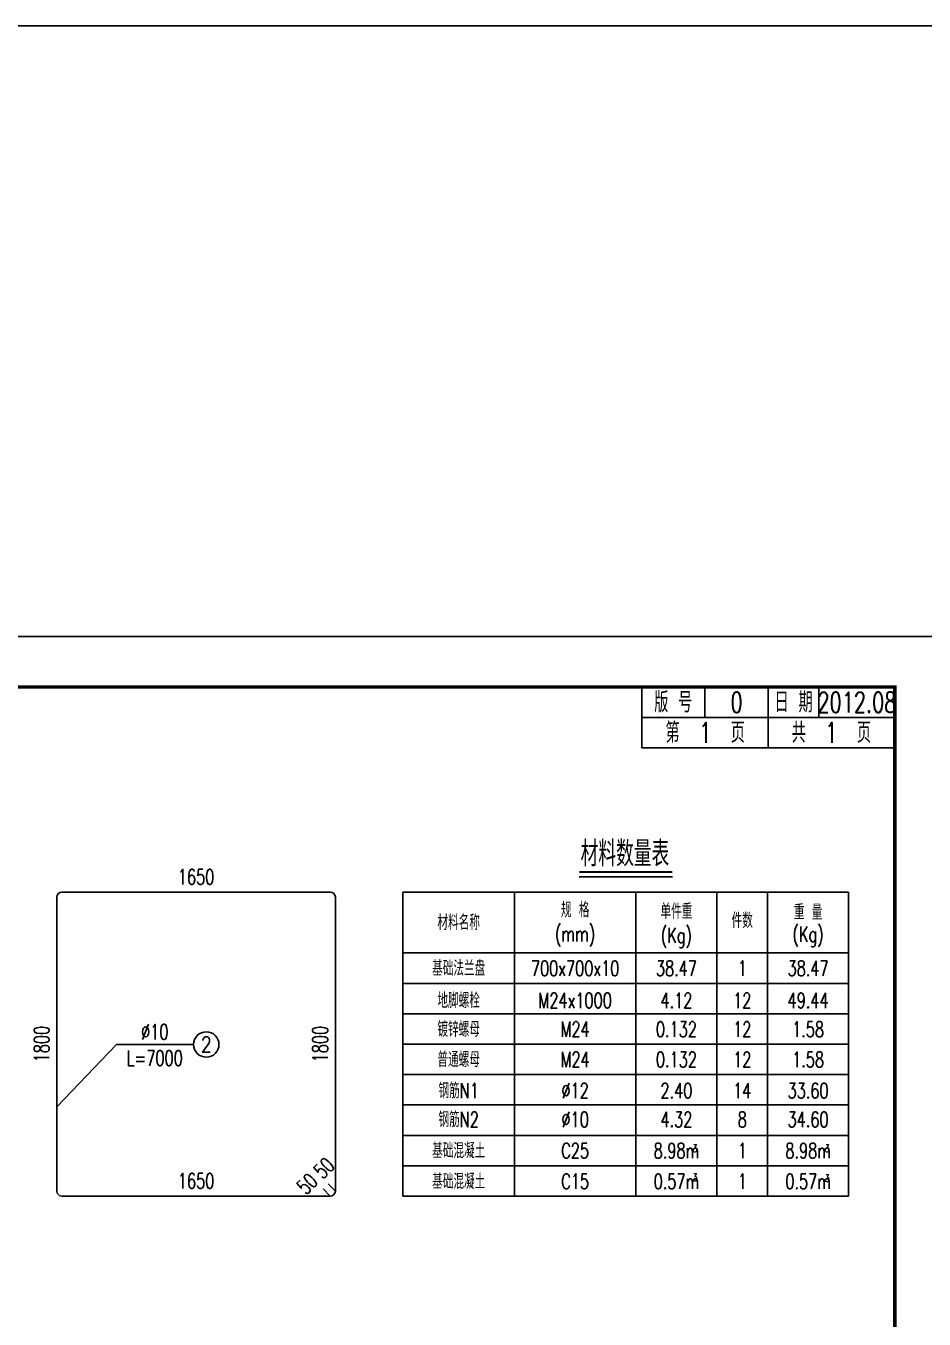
# Model space of a CAD drawing. Extents: x 4349 to 271026, y -15323 to -8945.
# Drawn here: x 6005.3 to 6182.7, y -11722.8 to -11467.5 of the extents above; entities that cross this region are included whole.
import ezdxf
from ezdxf.enums import TextEntityAlignment as Align

# ---------------------------------------------------------------- set-up
doc = ezdxf.new("R2010")
doc.units = 0
doc.header["$LTSCALE"] = 2
doc.layers.get('0').update_dxf_attribs({"linetype": 'CONTINUOUS'})
for name, color, linetype in [('图框', 7, 'CONTINUOUS'), ('尺寸标注', 4, 'CONTINUOUS'), ('文字', 7, 'CONTINUOUS'), ('文字符号', 7, 'CONTINUOUS'), ('钢筋', 1, 'CONTINUOUS')]:
    doc.layers.add(name, color=color, linetype=linetype)
doc.styles.add('gtf', font='romans__.shx', dxfattribs={"width": 0.85, "bigfont": 'hztxt.shx'})
doc.styles.get("Standard").update_dxf_attribs({"font": 'simplex1.shx', "width": 0.7, "bigfont": 'hztxt.shx'})

# ---------------------------------------------------------------- blocks, each defined once
blk = doc.blocks.new('series')
at = {"width": 0.75}
for tag, height, p in [('页码', 4, (-35, -19)), ('图名', 5, (-220, -282)), ('图号', 5, (-20, -282))]:
    blk.add_attdef(tag, text='', height=height, dxfattribs=at).set_placement(p, align=Align.MIDDLE_CENTER)
blk = doc.blocks.new('12345')
at = {"layer": '图框'}
blk.add_lwpolyline([(4926.93, -9362.88), (4926.93, -9065.88), (4506.93, -9065.88), (4506.93, -9362.88)], close=True, dxfattribs=at)
blk = doc.blocks.new('123456')
at = {"layer": '图框', "linetype": 'Continuous'}
blk.add_blockref('12345', (0, -2522.15), dxfattribs=at)

msp = doc.modelspace()

# ---------------------------------------------------------------- linework, layer by layer
at = {"layer": '图框'}
for p, q in [((6126.92857, -11610.02657), (6126.92857, -11598.02657)), ((6139.42857, -11604.02657), (6139.42857, -11598.02657)), ((6151.92857, -11604.02657), (6151.92857, -11598.02657)), ((6161.92857, -11604.02657), (6161.92857, -11598.02657)), ((6126.92857, -11604.02657), (6176.92857, -11604.02657)), ((6151.92857, -11610.02657), (6151.92857, -11604.02657)), ((6126.92857, -11610.02657), (6176.92857, -11610.02657))]:
    msp.add_line(p, q, dxfattribs=at)
at = {"layer": '图框', "linetype": 'Continuous'}
msp.add_lwpolyline([(4349.44171, -11467.53445), (7922.30761, -11467.53445), (7922.30761, -12858.22414), (4349.44171, -12858.22414)], close=True, dxfattribs=at)
at = {"layer": '图框', "const_width": 0.7}
msp.add_lwpolyline([(6176.92857, -11598.02657), (5796.92857, -11598.02657), (5796.92858, -11875.02657), (6176.92858, -11875.02657), (6176.92857, -11598.02657)], dxfattribs=at)
at = {"layer": '文字'}
for p, q in [((6114.59272, -11635.50791), (6132.99618, -11635.50791)), ((6101.79445, -11638.50791), (6101.79445, -11698.50791)), ((6125.79445, -11638.50791), (6125.79445, -11698.50791)), ((6141.79445, -11638.50791), (6141.79445, -11698.50791)), ((6151.79445, -11638.50791), (6151.79445, -11698.50791)), ((6079.79445, -11650.50791), (6167.79445, -11650.50791)), ((6079.79445, -11656.50791), (6167.79445, -11656.50791)), ((6079.79445, -11662.50791), (6167.79445, -11662.50791)), ((6079.79445, -11668.50791), (6167.79445, -11668.50791)), ((6079.79445, -11674.50791), (6167.79445, -11674.50791)), ((6079.79445, -11680.50791), (6167.79445, -11680.50791)), ((6079.79445, -11686.50791), (6167.79445, -11686.50791)), ((6079.79445, -11692.50791), (6167.79445, -11692.50791))]:
    msp.add_line(p, q, dxfattribs=at)
at = {"layer": '文字', "const_width": 0.4}
msp.add_lwpolyline([(6114.59272, -11634.50791), (6132.99618, -11634.50791)], dxfattribs=at)
at = {"layer": '文字符号', "color": 1}
for p, q in [((6079.79445, -11638.50791), (6079.79445, -11698.50791)), ((6079.79445, -11638.50791), (6167.79445, -11638.50791)), ((6167.79445, -11638.50791), (6167.79445, -11698.50791)), ((6079.79445, -11698.50791), (6167.79445, -11698.50791))]:
    msp.add_line(p, q, dxfattribs=at)
at = {"layer": '文字符号'}
for p, q in [((6023.23795, -11668.57598), (6011.44879, -11680.89361)), ((6038.45315, -11668.57598), (6023.23795, -11668.57598))]:
    msp.add_line(p, q, dxfattribs=at)
msp.add_circle((6040.95315, -11668.57598), 2.5, dxfattribs=at)
at = {"layer": '钢筋'}
for p, q in [((6065.44879, -11698.50155), (6064.03457, -11697.08733)), ((6066.44879, -11697.50155), (6065.03457, -11696.08733))]:
    msp.add_line(p, q, dxfattribs=at)
msp.add_lwpolyline([(6012.44879, -11638.50155), (6065.44879, -11638.50155, -0.414213562), (6066.44879, -11639.50155), (6066.44879, -11697.50155, -0.414213562), (6065.44879, -11698.50155), (6012.44879, -11698.50155, -0.414213562), (6011.44879, -11697.50155), (6011.44879, -11639.50155, -0.414213562)], format="xyb", close=True, dxfattribs=at)

# ---------------------------------------------------------------- block references
at = {"layer": '图框', "color": 1, "linetype": 'Continuous'}
msp.add_blockref('123456', (1260, 0), dxfattribs=at)
at = {"layer": '图框'}
ref = msp.add_blockref('series', (6186.92858, -11588.02657), dxfattribs=at)
ref.add_attrib('页码', '第  1  页    共  1  页', dxfattribs={"layer": '0', "height": 4, "width": 0.7}).set_placement((6151.92857, -11607.02657), align=Align.MIDDLE_CENTER)

# ---------------------------------------------------------------- texts
at = {"layer": '图框', "width": 0.7}
for s, p in [('版 号', (6133.17857, -11601.02657)), ('0', (6145.67857, -11601.02657)), ('日 期', (6156.92857, -11601.02657)), ('2012.08', (6169.42857, -11601.02657))]:
    msp.add_text(s, height=4, dxfattribs=at).set_placement(p, align=Align.MIDDLE_CENTER)
at = {"layer": '尺寸标注', "color": 7, "width": 0.7}
for s, rotation, p in [('1800', 90, (6009.94879, -11668.50155)), ('1800', 90, (6064.94879, -11668.50155)), ('50', 45, (6065.2636, -11694.01139)), ('50', 45, (6061.93596, -11697.12873))]:
    msp.add_text(s, height=3, rotation=rotation, dxfattribs=at).set_placement(p, align=Align.CENTER)
at = {"layer": '文字', "width": 0.7}
for s, height, p in [('材料数量表', 5, (6123.62423, -11630.92466)), ('规 格', 3, (6113.79445, -11642.00095)), ('单件重', 3, (6133.79445, -11642.29956)), ('重 量', 3, (6159.79445, -11642.44886)), ('材料名称', 3, (6090.79445, -11644.47839)), ('件数', 3, (6146.79445, -11644.10513)), ('(mm)', 3, (6113.79445, -11646.73187)), ('(Kg)', 3, (6133.79445, -11647.03048)), ('(Kg)', 3, (6159.79445, -11646.80652)), ('基础法兰盘', 3, (6090.79445, -11653.5386)), ('700x700x10', 3, (6113.79445, -11653.5386)), ('38.47', 3, (6133.79445, -11653.5386)), ('1', 3, (6146.79445, -11653.5386)), ('38.47', 3, (6159.79445, -11653.5386)), ('地脚螺栓', 3, (6090.79445, -11659.88157)), ('M24x1000', 3, (6113.79445, -11659.88157)), ('4.12', 3, (6133.79445, -11659.88157)), ('12', 3, (6146.79445, -11659.88157)), ('49.44', 3, (6159.79445, -11659.88157)), ('%%c10', 3, (6030.77707, -11666.07598)), ('镀锌螺母', 3, (6090.79445, -11665.5675)), ('M24', 3, (6113.79445, -11665.5675)), ('0.132', 3, (6133.79445, -11665.5675)), ('12', 3, (6146.79445, -11665.5675)), ('1.58', 3, (6159.79445, -11665.5675)), ('L=7000', 3, (6030.77707, -11671.26134)), ('普通螺母', 3, (6090.79445, -11671.53502)), ('M24', 3, (6113.79445, -11671.53502)), ('0.132', 3, (6133.79445, -11671.53502)), ('12', 3, (6146.79445, -11671.53502)), ('1.58', 3, (6159.79445, -11671.53502)), ('钢筋N1', 3, (6090.79445, -11677.69026)), ('%%c12', 3, (6113.79445, -11677.69026)), ('2.40', 3, (6133.79445, -11677.69026)), ('14', 3, (6146.79445, -11677.69026)), ('33.60', 3, (6159.79445, -11677.69026)), ('钢筋N2', 3, (6090.79445, -11683.37619)), ('%%c10', 3, (6113.79445, -11683.37619)), ('4.32', 3, (6133.79445, -11683.37619)), ('8', 3, (6146.79445, -11683.37619)), ('34.60', 3, (6159.79445, -11683.37619)), ('基础混凝土', 3, (6090.79445, -11689.53143)), ('C25', 3, (6113.79445, -11689.53143)), ('8.98m', 3, (6133.79445, -11689.53143)), ('3', 1.5, (6137.45447, -11689.07191)), ('1', 3, (6146.79445, -11689.53143)), ('8.98m', 3, (6159.79445, -11689.53143)), ('3', 1.5, (6163.55763, -11689.07191)), ('基础混凝土', 3, (6090.79445, -11695.59282)), ('C15', 3, (6113.79445, -11695.59282)), ('0.57m', 3, (6133.79445, -11695.59282)), ('3', 1.5, (6137.45447, -11694.77841)), ('1', 3, (6146.79445, -11695.59282)), ('0.57m', 3, (6159.79445, -11695.59282)), ('3', 1.5, (6163.55763, -11694.95179))]:
    msp.add_text(s, height=height, dxfattribs=at).set_placement(p, align=Align.MIDDLE_CENTER)
for p in [(6038.94879, -11637.00155), (6038.94879, -11697.00155)]:
    msp.add_text('1650', height=3, dxfattribs=at).set_placement(p, align=Align.CENTER)
at = {"layer": '文字', "style": 'gtf', "width": 0.85}
msp.add_text('2', height=3, dxfattribs=at).set_placement((6040.95315, -11668.57598), align=Align.MIDDLE_CENTER)

doc.saveas('drawing.dxf')
